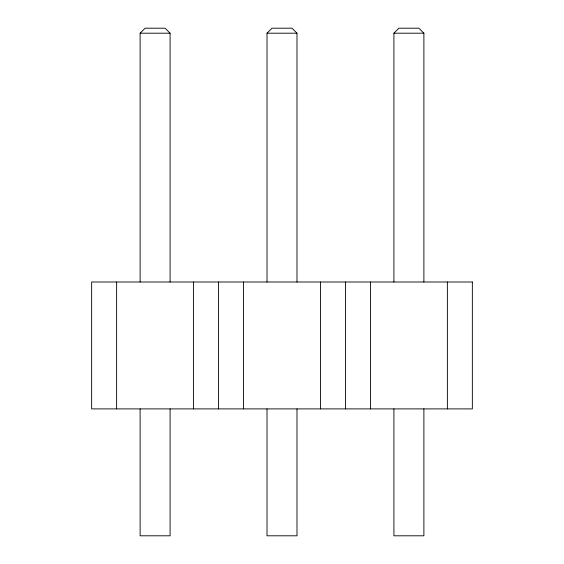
<?xml version="1.0" encoding="UTF-8"?>
<svg xmlns="http://www.w3.org/2000/svg" width="564" height="564" viewBox="0 0 564 564"><rect width="100%" height="100%" fill="white"/><g stroke="black" fill="none" stroke-linecap="round" stroke-linejoin="round"><path stroke-width="0.85" d="M140.112 282L140.112 33.198L145.11 28.2L165.09 28.2L170.088 33.198L170.088 282M267.012 282L267.012 33.198L272.01 28.2L291.99 28.2L296.988 33.198L296.988 282M393.912 282L393.912 33.198L398.91 28.2L418.89 28.2L423.888 33.198L423.888 282M140.112 33.198L170.088 33.198M267.012 33.198L296.988 33.198M393.912 33.198L423.888 33.198M447.372 282L447.372 408.9M423.888 408.9L423.888 535.8L393.912 535.8L393.912 408.9M370.428 282L370.428 408.9M345.45 282L345.45 408.9M320.472 282L320.472 408.9M296.988 408.9L296.988 535.8L267.012 535.8L267.012 408.9M243.528 282L243.528 408.9M218.55 282L218.55 408.9M193.572 282L193.572 408.9M170.088 408.9L170.088 535.8L140.112 535.8L140.112 408.9M116.628 282L116.628 408.9M472.35 282L91.65 282L91.65 408.9L472.35 408.9L472.35 282"/></g></svg>
